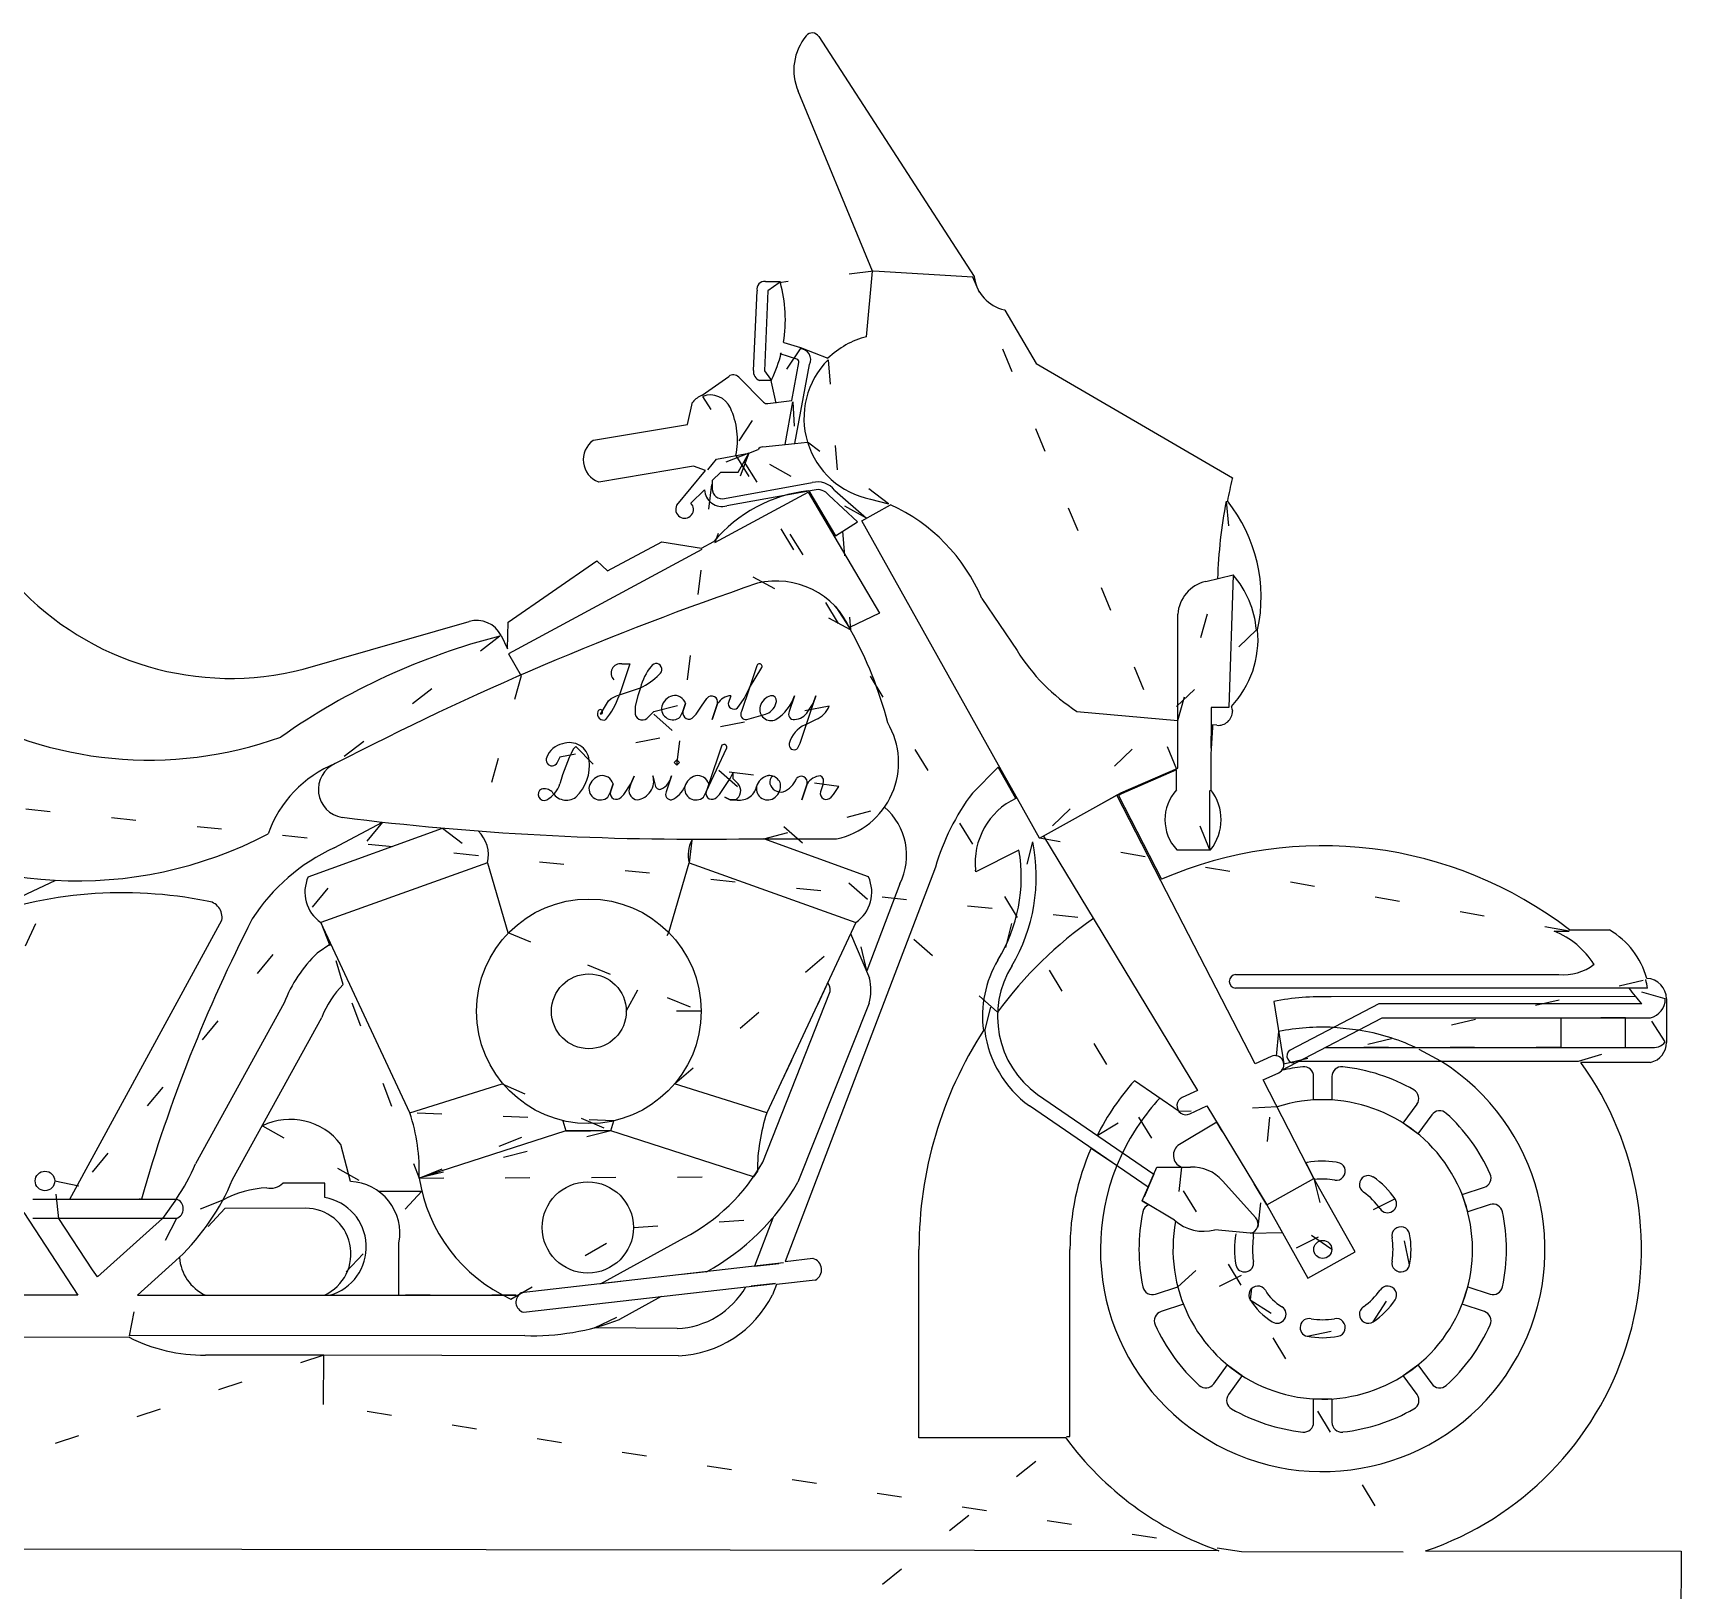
# Model space of a CAD drawing. Extents: x 0 to 11.2, y 0 to 12.7.
# Drawn here: x 4.46 to 11.16, y 6.33 to 12.67 of the extents above; entities that cross this region are included whole.
import ezdxf

# ---------------------------------------------------------------- set-up
doc = ezdxf.new("R2010")
doc.units = 0
doc.linetypes.add('DOT', pattern=[0.25, 0, -0.25])

msp = doc.modelspace()

# ---------------------------------------------------------------- linework, layer by layer
at = {"layer": '1', "color": 7, "linetype": 'CONTINUOUS'}
for p, q in [((7.6543, 12.6517, 1), (8.2864, 11.675, 1)), ((7.5709, 12.4289, 1), (7.570963, 12.428927, 1)), ((7.8725, 11.6966, 1), (7.5709, 12.4289, 1)), ((7.8488, 11.4303, 1), (7.8725, 11.6966, 1)), ((8.2816, 11.6733, 1), (7.8776, 11.6974, 1)), ((8.2864, 11.675, 1), (8.2865, 11.6739, 1)), ((7.3895, 11.2937, 1), (7.4036, 11.6178, 1)), ((7.4478, 11.6166, 1), (7.4337, 11.2915, 1)), ((7.4373, 11.6551, 1), (7.4973, 11.6551, 1)), ((7.4935, 11.6501, 1), (7.4478, 11.6166, 1)), ((7.4973, 11.6551, 1), (7.4983, 11.6514, 1)), ((7.4983, 11.6514, 1), (7.498383, 11.651423, 1)), ((8.4093, 11.5396, 1), (8.4114, 11.5391, 1)), ((8.4114, 11.5391, 1), (8.5384, 11.3214, 1)), ((7.511, 11.408, 1), (7.5127, 11.4075, 1)), ((7.5127, 11.4075, 1), (7.5802, 11.3862, 1)), ((7.5651, 11.3394, 1), (7.4979, 11.3606, 1)), ((7.4979, 11.3606, 1), (7.5007, 11.3597, 1)), ((7.5007, 11.3597, 1), (7.502, 11.3649, 1)), ((7.5452, 11.1709, 1), (7.5738, 11.3259, 1)), ((7.5738, 11.3259, 1), (7.573893, 11.325886, 1)), ((7.5802, 11.3862, 1), (7.6918, 11.3428, 1)), ((7.6918, 11.3428, 1), (7.691735, 11.342867, 1)), ((7.1803, 11.1922, 1), (7.2884, 11.2694, 1)), ((7.329, 11.266, 1), (7.4296, 11.1645, 1)), ((7.4337, 11.2915, 1), (7.4582, 11.2579, 1)), ((7.5579, 10.9962, 1), (7.6173, 11.3179, 1)), ((7.6173, 11.3179, 1), (7.617247, 11.317927, 1)), ((8.5384, 11.3214, 1), (9.3364, 10.8563, 1)), ((7.4149, 11.2529, 1), (7.4142, 11.2531, 1)), ((7.4613, 11.2529, 1), (7.4149, 11.2529, 1)), ((7.4627, 11.2557, 1), (7.4613, 11.2529, 1)), ((7.1204, 11.074, 1), (7.1415, 11.1639, 1)), ((7.1415, 11.1639, 1), (7.1423, 11.1648, 1)), ((7.1423, 11.1648, 1), (7.142261, 11.164833, 1)), ((7.4475, 11.1584, 1), (7.5452, 11.1709, 1)), ((7.5173, 10.9921, 1), (7.5495, 11.1664, 1)), ((6.7381, 11.0095, 1), (7.1204, 11.074, 1)), ((6.7372, 11.0088, 1), (6.7381, 11.0095, 1)), ((7.4271, 10.9831, 1), (7.5579, 10.9962, 1)), ((7.5579, 10.9962, 1), (7.6089, 11.0013, 1)), ((7.203, 10.8895, 1), (7.239, 10.9328, 1)), ((7.239, 10.9328, 1), (7.3698, 10.9575, 1)), ((7.3273, 10.8798, 1), (7.3698, 10.9575, 1)), ((7.3698, 10.9575, 1), (7.4077, 10.9715, 1)), ((7.1446, 10.9043, 1), (6.7601, 10.8394, 1)), ((7.0769, 10.7454, 1), (7.1946, 10.8871, 1)), ((7.1946, 10.8871, 1), (7.1446, 10.9043, 1)), ((7.2213, 10.8453, 1), (7.2566, 10.8798, 1)), ((7.2566, 10.8798, 1), (7.3273, 10.8798, 1)), ((9.3364, 10.8563, 1), (9.3355, 10.8526, 1)), ((6.7601, 10.8394, 1), (6.7589, 10.8399, 1)), ((7.1899, 10.8078, 1), (7.1347, 10.754, 1)), ((7.2213, 10.8453, 1), (7.2213, 10.8124, 1)), ((7.2316, 10.5939, 1), (7.6117, 10.799, 1)), ((7.2718, 10.7732, 1), (7.6279, 10.8374, 1)), ((7.6352, 10.8068, 1), (7.2801, 10.7429, 1)), ((7.6111, 10.804, 1), (7.6144, 10.8044, 1)), ((7.6117, 10.799, 1), (7.7202, 10.6143, 1)), ((7.6144, 10.8044, 1), (7.722, 10.6212, 1)), ((7.7198, 10.8056, 1), (7.8487, 10.6925, 1)), ((7.0766, 10.7449, 1), (7.0769, 10.7454, 1)), ((7.2801, 10.7429, 1), (7.280121, 10.742825, 1)), ((7.8123, 10.677, 1), (7.695, 10.7863, 1)), ((7.8298, 10.6819, 1), (7.9468, 10.7473, 1)), ((7.8655, 10.7695, 1), (7.9379, 10.7514, 1)), ((7.722, 10.6212, 1), (7.8123, 10.677, 1)), ((8.3857, 9.6876, 1), (7.8298, 10.6819, 1)), ((6.7955, 10.4782, 1), (7.0163, 10.5968, 1)), ((7.0163, 10.5968, 1), (7.1776, 10.5704, 1)), ((7.1776, 10.5704, 1), (7.2283, 10.5978, 1)), ((7.2283, 10.5978, 1), (7.22834, 10.597767, 1)), ((7.7202, 10.6143, 1), (7.9012, 10.3063, 1)), ((7.1785, 10.5652, 1), (6.393, 10.1413, 1)), ((6.3913, 10.2691, 1), (6.752, 10.5184, 1)), ((6.752, 10.5184, 1), (6.7955, 10.4782, 1)), ((9.2278, 10.4352, 1), (9.3394, 10.4619, 1)), ((9.3394, 10.4619, 1), (9.3223, 9.9232, 1)), ((8.3177, 10.3658, 1), (8.4607, 10.1542, 1)), ((5.5575, 10.0782, 1), (6.2324, 10.2726, 1)), ((6.3885, 10.1618, 1), (6.3913, 10.2691, 1)), ((7.9012, 10.3063, 1), (7.7794, 10.248, 1)), ((9.1142, 9.8532, 1), (9.1142, 10.3017, 1)), ((6.3626, 10.2148, 1), (6.3885, 10.1618, 1)), ((6.393, 10.1413, 1), (6.4445, 10.0518, 1)), ((6.8539, 10.1003, 1), (6.8863, 10.1003, 1)), ((6.8863, 10.1003, 1), (6.8539, 10.003, 1)), ((7.4022, 10.0923, 1), (7.3725, 10.003, 1)), ((7.3725, 10.003, 1), (7.4233, 10.0847, 1)), ((7.4233, 10.0847, 1), (7.423484, 10.084625, 1)), ((6.8323, 9.9706, 1), (6.9295, 10.003, 1)), ((6.8539, 10.003, 1), (6.8431, 9.9706, 1)), ((6.9295, 10.003, 1), (6.9187, 9.9706, 1)), ((6.9295, 10.003, 1), (6.929523, 10.00295, 1)), ((7.3725, 10.003, 1), (7.3401, 9.9058, 1)), ((7.3509, 9.9598, 1), (7.3725, 10.003, 1)), ((6.7999, 9.949, 1), (6.8107, 9.9598, 1)), ((6.8107, 9.9598, 1), (6.8323, 9.9706, 1)), ((6.9187, 9.9706, 1), (6.9079, 9.9274, 1)), ((6.9079, 9.9274, 1), (6.9079, 9.895, 1)), ((7.016, 9.9274, 1), (7.015931, 9.927414, 1)), ((7.1024, 9.9058, 1), (7.1132, 9.9382, 1)), ((7.1132, 9.9382, 1), (7.1024, 9.9058, 1)), ((7.1564, 9.895, 1), (7.178, 9.9274, 1)), ((7.178, 9.9274, 1), (7.1996, 9.9598, 1)), ((7.1996, 9.9598, 1), (7.199668, 9.959745, 1)), ((7.2428, 9.9382, 1), (7.2212, 9.8734, 1)), ((7.2212, 9.8734, 1), (7.2428, 9.9382, 1)), ((7.2428, 9.9382, 1), (7.242871, 9.938155, 1)), ((7.2861, 9.9382, 1), (7.28596, 9.938195, 1)), ((7.2969, 9.9706, 1), (7.2861, 9.9382, 1)), ((7.3293, 9.9274, 1), (7.3509, 9.9598, 1)), ((7.4157, 9.9274, 1), (7.415767, 9.927383, 1)), ((7.4697, 9.9706, 1), (7.4589, 9.9706, 1)), ((7.5561, 9.9706, 1), (7.5345, 9.9058, 1)), ((7.6318, 9.9382, 1), (7.5777, 9.7762, 1)), ((7.6102, 9.9058, 1), (7.6318, 9.9382, 1)), ((7.6318, 9.9382, 1), (7.6426, 9.9706, 1)), ((7.6426, 9.9706, 1), (7.6318, 9.9382, 1)), ((9.3223, 9.9232, 1), (9.2507, 9.9232, 1)), ((9.2507, 9.9232, 1), (9.2507, 9.8571, 1)), ((6.9619, 9.8842, 1), (6.9836, 9.9058, 1)), ((7.0916, 9.8842, 1), (7.1024, 9.9058, 1)), ((7.1024, 9.9058, 1), (7.102485, 9.905778, 1)), ((7.1456, 9.8842, 1), (7.1564, 9.895, 1)), ((7.3617, 9.8734, 1), (7.4373, 9.895, 1)), ((7.5561, 9.8734, 1), (7.556106, 9.873316, 1)), ((7.5994, 9.8518, 1), (7.6426, 9.8734, 1)), ((8.7043, 9.9069, 1), (9.1142, 9.8696, 1)), ((9.1142, 9.676, 1), (9.1142, 9.8532, 1)), ((9.2733, 9.85, 1), (9.2557, 9.8516, 1)), ((9.2557, 9.8516, 1), (9.2557, 9.841, 1)), ((9.3364, 9.9089, 1), (9.3366, 9.9083, 1)), ((9.3366, 9.9077, 1), (9.336543, 9.9077, 1)), ((9.3366, 9.9083, 1), (9.3366, 9.9077, 1)), ((9.2557, 9.841, 1), (9.2489, 9.7321, 1)), ((6.6023, 9.7202, 1), (6.5915, 9.6985, 1)), ((6.6563, 9.7526, 1), (6.6671, 9.7634, 1)), ((7.1965, 9.5797, 1), (7.2813, 9.7587, 1)), ((7.2584, 9.7654, 1), (7.2073, 9.6121, 1)), ((7.5669, 9.7545, 1), (7.566852, 9.754563, 1)), ((7.5777, 9.7762, 1), (7.5669, 9.7545, 1)), ((9.2489, 9.7321, 1), (9.2489, 9.5873, 1)), ((6.7212, 9.7093, 1), (6.721101, 9.709288, 1)), ((7.0777, 9.7093, 1), (7.0669, 9.6985, 1)), ((7.0669, 9.6985, 1), (7.0777, 9.6877, 1)), ((7.0885, 9.6985, 1), (7.0777, 9.7093, 1)), ((7.0777, 9.6877, 1), (7.0885, 9.6985, 1)), ((7.2937, 9.6337, 1), (7.3045, 9.6553, 1)), ((7.3045, 9.6553, 1), (7.3045, 9.6337, 1)), ((8.3846, 9.6794, 1), (8.279, 9.574, 1)), ((8.4554, 9.5528, 1), (8.3846, 9.6794, 1)), ((8.4624, 9.5505, 1), (8.3857, 9.6876, 1)), ((8.8827, 9.5756, 1), (9.1142, 9.676, 1)), ((9.1092, 9.6684, 1), (8.8849, 9.5711, 1)), ((9.1092, 9.5876, 1), (9.1092, 9.6684, 1)), ((6.7212, 9.6013, 1), (6.721131, 9.601314, 1)), ((6.8076, 9.5797, 1), (6.8184, 9.6121, 1)), ((6.8184, 9.6121, 1), (6.8076, 9.5797, 1)), ((6.8616, 9.5689, 1), (6.8904, 9.6121, 1)), ((6.8904, 9.6121, 1), (6.8832, 9.5905, 1)), ((6.8904, 9.6121, 1), (6.9043, 9.6427, 1)), ((6.9043, 9.6427, 1), (6.8904, 9.6121, 1)), ((6.9804, 9.6445, 1), (6.9912, 9.6013, 1)), ((7.0128, 9.5905, 1), (7.012836, 9.590424, 1)), ((7.0561, 9.6445, 1), (7.0345, 9.5797, 1)), ((7.1101, 9.6013, 1), (7.110031, 9.601314, 1)), ((7.2073, 9.6121, 1), (7.1965, 9.5797, 1)), ((7.2505, 9.5689, 1), (7.2721, 9.6013, 1)), ((7.2721, 9.6013, 1), (7.2937, 9.6337, 1)), ((7.3045, 9.6337, 1), (7.3262, 9.6121, 1)), ((7.3262, 9.6121, 1), (7.326146, 9.61205, 1)), ((7.4018, 9.6013, 1), (7.401731, 9.601314, 1)), ((7.445, 9.6445, 1), (7.444988, 9.644563, 1)), ((7.4672, 9.6435, 1), (7.467182, 9.643438, 1)), ((7.5638, 9.6337, 1), (7.563868, 9.633645, 1)), ((7.607, 9.6121, 1), (7.5854, 9.5473, 1)), ((7.5854, 9.5473, 1), (7.607, 9.6121, 1)), ((7.607, 9.6121, 1), (7.607071, 9.612055, 1)), ((7.6719, 9.6121, 1), (7.6611, 9.5797, 1)), ((7.7151, 9.5689, 1), (7.7367, 9.6013, 1)), ((9.2439, 9.5856, 1), (9.2439, 9.3469, 1)), ((9.2489, 9.5873, 1), (9.248946, 9.587336, 1)), ((6.7968, 9.5581, 1), (6.8076, 9.5797, 1)), ((6.8076, 9.5797, 1), (6.807685, 9.579678, 1)), ((6.8508, 9.5581, 1), (6.8616, 9.5689, 1)), ((7.1857, 9.5581, 1), (7.1965, 9.5797, 1)), ((7.1965, 9.5797, 1), (7.196585, 9.579678, 1)), ((7.2397, 9.5581, 1), (7.2505, 9.5689, 1)), ((7.2937, 9.5473, 1), (7.2721, 9.5581, 1)), ((7.2721, 9.5581, 1), (7.2937, 9.5473, 1)), ((7.3153, 9.5473, 1), (7.2937, 9.5473, 1)), ((7.2937, 9.5473, 1), (7.3153, 9.5473, 1)), ((7.6611, 9.5797, 1), (7.661015, 9.579722, 1)), ((7.7043, 9.5581, 1), (7.7151, 9.5689, 1)), ((8.5517, 9.3906, 1), (8.4624, 9.5505, 1)), ((8.5517, 9.3906, 1), (8.8665, 9.5666, 1)), ((8.8665, 9.5666, 1), (8.8827, 9.5756, 1)), ((9.046, 9.2173, 1), (8.8665, 9.5666, 1)), ((8.8849, 9.5711, 1), (8.8731, 9.5646, 1)), ((8.8731, 9.5646, 1), (9.0483, 9.2238, 1)), ((5.684, 9.3514, 1), (5.8813, 9.4565, 1)), ((5.5785, 9.2337, 1), (6.1252, 9.4324, 1)), ((7.3297, 9.3883, 1), (7.7268, 9.3883, 1)), ((7.8567, 9.2337, 1), (7.4314, 9.3883, 1)), ((7.7268, 9.3883, 1), (7.726814, 9.388234, 1)), ((8.5679, 9.3997, 1), (9.1949, 8.365, 1)), ((8.4686, 9.3428, 1), (8.2928, 9.2535, 1)), ((9.112, 9.3419, 1), (9.1106, 9.3435, 1)), ((9.2463, 9.3419, 1), (9.112, 9.3419, 1)), ((9.2478, 9.3438, 1), (9.2463, 9.3419, 1)), ((6.3075, 9.2914, 1), (5.6302, 9.0481, 1)), ((6.3075, 9.2914, 1), (6.3904, 9.0076, 1)), ((7.0448, 9.0076, 1), (7.1277, 9.2914, 1)), ((7.1277, 9.2914, 1), (7.805, 9.0481, 1)), ((8.1286, 9.2731, 1), (7.5181, 7.6693, 1)), ((8.2928, 9.2535, 1), (8.292, 9.2607, 1)), ((4.5516, 9.2195, 1), (4.203, 9.0549, 1)), ((7.9843, 9.2057, 1), (7.8498, 8.8521, 1)), ((9.4285, 8.473, 1), (9.046, 9.2173, 1)), ((4.6098, 7.9234, 1), (5.2275, 9.0578, 1)), ((5.6302, 9.0481, 1), (5.630165, 9.048049, 1)), ((5.992, 8.2733, 1), (5.6302, 9.0481, 1)), ((7.805, 9.0481, 1), (7.4432, 8.2733, 1)), ((7.805, 9.0481, 1), (7.805035, 9.048049, 1)), ((7.7838, 9.0027, 1), (7.8607, 8.8215, 1)), ((10.6451, 9.0132, 1), (10.7051, 9.0132, 1)), ((10.7068, 9.0182, 1), (10.8681, 9.0182, 1)), ((10.8681, 9.0182, 1), (10.8693, 9.0176, 1)), ((5.671, 8.9607, 1), (5.6154, 8.9234, 1)), ((8.4394, 8.8714, 1), (8.4405, 8.8734, 1)), ((10.8067, 8.8781, 1), (10.806613, 8.878044, 1)), ((7.699, 8.7865, 1), (7.6911, 8.8042, 1)), ((9.3491, 8.7805, 1), (9.34909, 8.780401, 1)), ((9.3491, 8.8368, 1), (10.6639, 8.8368, 1)), ((11.0245, 8.7805, 1), (9.3491, 8.7805, 1)), ((11.0211, 8.8208, 1), (11.021098, 8.820739, 1)), ((5.4805, 8.7211, 1), (5.12, 8.0663, 1)), ((7.4271, 8.0734, 1), (7.6986, 8.7604, 1)), ((7.859, 8.72, 1), (7.5697, 7.9922, 1)), ((9.5045, 8.7269, 1), (9.5456, 8.4737, 1)), ((9.9314, 8.7167, 1), (9.5708, 8.529, 1)), ((10.9772, 8.7467, 1), (9.738, 8.7458, 1)), ((11.0009, 8.7167, 1), (9.9314, 8.7167, 1)), ((11.1016, 8.7371, 1), (11.1016, 8.5606, 1)), ((5.2714, 8.0029, 1), (5.6334, 8.6615, 1)), ((9.5967, 8.4791, 1), (9.9451, 8.6604, 1)), ((9.9451, 8.6604, 1), (11.0358, 8.6604, 1)), ((10.6714, 8.6604, 1), (10.6714, 8.5402, 1)), ((10.9344, 8.5402, 1), (10.9344, 8.6604, 1)), ((11.0358, 8.6604, 1), (11.035786, 8.660459, 1)), ((9.7141, 8.5402, 1), (11.0358, 8.5402, 1)), ((11.0358, 8.5402, 1), (11.035791, 8.540146, 1)), ((9.4939, 8.5032, 1), (9.4285, 8.473, 1)), ((9.5967, 8.4839, 1), (10.7432, 8.4839, 1)), ((11.0364, 8.4789, 1), (10.7531, 8.4789, 1)), ((11.0369, 8.4791, 1), (11.0364, 8.4789, 1)), ((5.992, 8.2733, 1), (6.367, 8.3916, 1)), ((7.4432, 8.2733, 1), (7.0682, 8.3916, 1)), ((9.1198, 8.279, 1), (8.9379, 8.4041, 1)), ((9.4619, 8.4079, 1), (9.5246, 8.4368, 1)), ((9.6681, 8.0068, 1), (9.4619, 8.4079, 1)), ((9.6666, 8.3263, 1), (9.6666, 8.4217, 1)), ((9.7408, 8.4217, 1), (9.7408, 8.3263, 1)), ((8.5433, 8.3484, 1), (9.0166, 8.0248, 1)), ((9.1949, 8.365, 1), (9.1321, 8.3361, 1)), ((8.9941, 7.9723, 1), (8.5111, 8.3026, 1)), ((9.1627, 8.2697, 1), (9.233, 8.3022, 1)), ((9.233, 8.3022, 1), (9.4768, 7.8998, 1)), ((10.031, 8.232, 1), (10.0871, 8.3092, 1)), ((10.0871, 8.3092, 1), (10.086968, 8.309296, 1)), ((10.147, 8.2656, 1), (10.0909, 8.1884, 1)), ((10.2058, 8.2717, 1), (10.205866, 8.271773, 1)), ((6.6262, 8.2004, 1), (6.0298, 8.0087, 1)), ((6.6262, 8.2004, 1), (6.0298, 8.0087, 1)), ((6.6142, 8.2415, 1), (6.6262, 8.2004, 1)), ((6.809, 8.2004, 1), (6.6262, 8.2004, 1)), ((6.809, 8.2004, 1), (6.6262, 8.2004, 1)), ((6.809, 8.2004, 1), (6.821, 8.2415, 1)), ((7.3895, 8.0138, 1), (6.809, 8.2004, 1)), ((7.3895, 8.0138, 1), (6.809, 8.2004, 1)), ((9.2733, 8.2356, 1), (9.1208, 8.1454, 1)), ((5.7509, 7.9947, 1), (5.7116, 8.1454, 1)), ((8.97, 7.9161, 1), (9.029, 8.0536, 1)), ((9.029, 8.0536, 1), (9.1667, 8.0536, 1)), ((9.6406, 8.0719, 1), (9.6357, 8.0698, 1)), ((9.7638, 8.0724, 1), (9.7586, 8.0733, 1)), ((5.6461, 7.9881, 1), (5.4756, 7.9881, 1)), ((5.6461, 7.9292, 1), (5.6461, 7.9881, 1)), ((7.5697, 7.9922, 1), (7.569758, 7.992167, 1)), ((9.2958, 7.998, 1), (9.4315, 7.8467, 1)), ((9.4768, 7.8998, 1), (9.6681, 8.0068, 1)), ((9.835, 7.7082, 1), (9.6681, 8.0068, 1)), ((9.909, 8.013, 1), (9.908925, 8.012884, 1)), ((4.4594, 7.9234, 1), (5.0429, 7.9234, 1)), ((5.8637, 7.9554, 1), (6.0405, 7.9554, 1)), ((9.1011, 7.8374, 1), (8.97, 7.9161, 1)), ((10.2703, 7.9416, 1), (10.3611, 7.9711, 1)), ((4.4229, 7.8685, 1), (4.6416, 7.5323, 1)), ((5.0429, 7.844, 1), (4.4594, 7.844, 1)), ((4.7013, 7.6348, 1), (4.5652, 7.844, 1)), ((4.9856, 7.844, 1), (4.722, 7.6069, 1)), ((5.5673, 7.886, 1), (5.2396, 7.8852, 1)), ((7.4672, 7.846, 1), (7.3926, 7.65, 1)), ((9.4768, 7.8998, 1), (9.6437, 7.6012, 1)), ((10.384, 7.9006, 1), (10.2932, 7.8711, 1)), ((9.4093, 7.785, 1), (9.265, 7.7981, 1)), ((9.265, 7.7981, 1), (9.265013, 7.798051, 1)), ((9.4093, 7.7852, 1), (9.5397, 7.7872, 1)), ((5.9476, 7.5323, 1), (5.9476, 7.7457, 1)), ((5.9476, 7.7457, 1), (5.947701, 7.745681, 1)), ((6.7672, 7.5784, 1), (7.1079, 7.7657, 1)), ((8.0619, 6.9521, 1), (8.0619, 7.7185, 1)), ((8.6758, 6.9571, 1), (8.6758, 7.7185, 1)), ((9.6437, 7.6012, 1), (9.835, 7.7082, 1)), ((4.8845, 7.5323, 1), (5.0541, 7.685, 1)), ((5.0541, 7.685, 1), (5.054139, 7.68496, 1)), ((7.5105, 7.6634, 1), (6.4448, 7.5416, 1)), ((7.5181, 7.6693, 1), (7.6302, 7.6822, 1)), ((7.6302, 7.6822, 1), (7.6311, 7.6819, 1)), ((7.6311, 7.6819, 1), (7.631077, 7.681818, 1)), ((4.722, 7.6069, 1), (4.7013, 7.6348, 1)), ((6.4539, 7.4627, 1), (7.4787, 7.5799, 1)), ((7.4823, 7.5752, 1), (7.4666, 7.534, 1)), ((7.6403, 7.5933, 1), (7.4823, 7.5752, 1)), ((7.6412, 7.5938, 1), (7.6403, 7.5933, 1)), ((4.6416, 7.5323, 1), (3.6949, 7.5336, 1)), ((4.8845, 7.5323, 1), (5.2659, 7.5323, 1)), ((5.2659, 7.5323, 1), (5.5481, 7.5323, 1)), ((5.5481, 7.5323, 1), (6.4247, 7.5323, 1)), ((6.4448, 7.5416, 1), (6.444863, 7.541488, 1)), ((7.0139, 7.5267, 1), (6.8442, 7.4335, 1)), ((7.4666, 7.534, 1), (7.466538, 7.534031, 1)), ((8.9723, 7.5661, 1), (8.972188, 7.566077, 1)), ((9.0234, 7.5364, 1), (9.1142, 7.5659, 1)), ((9.4707, 7.5527, 1), (9.470816, 7.552775, 1)), ((9.9982, 7.5132, 1), (9.998084, 7.513275, 1)), ((10.2932, 7.5659, 1), (10.384, 7.5364, 1)), ((9.1371, 7.4954, 1), (9.0463, 7.4659, 1)), ((9.8695, 7.4855, 1), (9.869425, 7.485616, 1)), ((10.3611, 7.4659, 1), (10.2703, 7.4954, 1)), ((7.0791, 7.3964, 1), (6.7424, 7.4001, 1)), ((6.8442, 7.4335, 1), (6.844231, 7.433421, 1)), ((4.8505, 7.3613, 1), (4.1531, 7.3605, 1)), ((6.459, 7.3681, 1), (4.8517, 7.3663, 1)), ((5.1609, 7.2886, 1), (5.160899, 7.288688, 1)), ((5.6416, 7.2879, 1), (5.1609, 7.2886, 1)), ((5.6413, 7.0879, 1), (5.6416, 7.2879, 1)), ((6.1224, 7.2871, 1), (5.6416, 7.2879, 1)), ((7.0839, 7.2856, 1), (6.1224, 7.2871, 1)), ((9.2604, 7.1714, 1), (9.3164, 7.2486, 1)), ((10.0909, 7.2486, 1), (10.147, 7.1714, 1)), ((9.3764, 7.205, 1), (9.3203, 7.1278, 1)), ((10.0871, 7.1278, 1), (10.031, 7.205, 1)), ((10.147, 7.1714, 1), (10.14708, 7.171458, 1)), ((9.3203, 7.1278, 1), (9.320392, 7.127733, 1)), ((9.6666, 7.0153, 1), (9.6666, 7.1107, 1)), ((9.7408, 7.1107, 1), (9.7408, 7.0153, 1)), ((10.0746, 7.07, 1), (10.074681, 7.069859, 1)), ((8.6587, 6.9521, 1), (8.0619, 6.9521, 1)), ((8.6612, 6.9571, 1), (8.6758, 6.9571, 1)), ((3.3289, 6.5018, 1), (9.2818, 6.4932, 1)), ((10.0309, 6.4871, 1), (9.3729, 6.4881, 1)), ((10.1221, 6.492, 1), (11.1606, 6.4905, 1)), ((11.1606, 6.4905, 1), (11.157, 3.9805, 1))]:
    msp.add_line(p, q, dxfattribs=at)
at = {"layer": '1', "color": 7, "linetype": 'DOT'}
for p, q in [((7.8776, 11.6974, 1), (7.4935, 11.6501, 1)), ((9.2439, 9.3469, 1), (8.2816, 11.6733, 1)), ((7.5784, 11.3815, 1), (7.2213, 10.8453, 1)), ((7.693, 11.337, 1), (7.7836, 10.2387, 1)), ((7.4582, 11.2579, 1), (7.5173, 10.9921, 1)), ((7.1827, 11.1877, 1), (7.182664, 11.187794, 1)), ((7.7794, 10.248, 1), (7.1827, 11.1877, 1)), ((7.5495, 11.1664, 1), (7.5579, 10.9962, 1)), ((7.6089, 11.0013, 1), (7.608836, 11.001281, 1)), ((7.9379, 10.7514, 1), (7.6089, 11.0013, 1)), ((7.3698, 10.9575, 1), (7.203, 10.8895, 1)), ((7.3698, 10.9575, 1), (7.2316, 10.5939, 1)), ((7.318, 10.9477, 1), (10.0309, 6.4871, 1)), ((7.8487, 10.6925, 1), (7.3698, 10.9575, 1)), ((7.0777, 9.6877, 1), (7.2213, 10.8453, 1)), ((9.3108, 10.7612, 1), (9.3394, 10.4619, 1)), ((7.7836, 10.2387, 1), (7.1785, 10.5652, 1)), ((9.1142, 9.8696, 1), (9.276, 10.4467, 1)), ((6.3581, 10.2126, 1), (5.6883, 9.6942, 1)), ((9.434, 10.2384, 1), (8.5517, 9.3906, 1)), ((6.4445, 10.0518, 1), (6.2696, 9.4206, 1)), ((6.8215, 10.0354, 1), (6.82155, 10.03545, 1)), ((8.3818, 8.6837, 1), (6.8215, 10.0354, 1)), ((7.6966, 9.9274, 1), (6.6023, 9.7202, 1)), ((6.7675, 9.895, 1), (6.7999, 9.949, 1)), ((6.9836, 9.9058, 1), (7.1132, 9.9382, 1)), ((9.2507, 9.8571, 1), (9.2439, 9.5856, 1)), ((6.6671, 9.7634, 1), (6.8184, 9.6121, 1)), ((3.0375, 9.6536, 1), (8.7714, 9.0638, 1)), ((7.7367, 9.6013, 1), (7.0777, 9.6877, 1)), ((7.4314, 9.3883, 1), (7.9216, 9.5169, 1)), ((8.8665, 9.5666, 1), (8.5679, 9.3997, 1)), ((5.8813, 9.4565, 1), (4.6098, 7.9234, 1)), ((6.1252, 9.4324, 1), (6.3075, 9.2914, 1)), ((6.2696, 9.4206, 1), (6.269553, 9.42055, 1)), ((7.1379, 9.3833, 1), (7.1277, 9.2914, 1)), ((10.7051, 9.0132, 1), (8.5517, 9.3906, 1)), ((8.3293, 8.6074, 1), (8.5243, 9.3767, 1)), ((3.6949, 7.3649, 1), (4.5516, 9.2195, 1)), ((5.6302, 9.0481, 1), (6.0298, 8.0087, 1)), ((7.8498, 8.8521, 1), (7.805, 9.0481, 1)), ((6.3904, 9.0076, 1), (7.1764, 8.6868, 1)), ((6.8719, 8.6868, 1), (7.0448, 9.0076, 1)), ((7.0682, 8.3916, 1), (7.7838, 9.0027, 1)), ((5.7205, 8.7965, 1), (5.671, 8.9607, 1)), ((7.6911, 8.8042, 1), (7.4432, 8.2733, 1)), ((9.5456, 8.4737, 1), (11.0172, 8.8159, 1)), ((11.0966, 8.7371, 1), (10.9492, 8.7805, 1)), ((11.0966, 8.5622, 1), (10.9772, 8.7467, 1)), ((7.1764, 8.6868, 1), (6.8719, 8.6868, 1)), ((10.9344, 8.6604, 1), (10.6714, 8.6604, 1)), ((9.5244, 8.6044, 1), (9.4092, 7.5132, 1)), ((9.8493, 8.6106, 1), (9.7481, 8.6213, 1)), ((10.6714, 8.5402, 1), (9.7141, 8.5402, 1)), ((10.1844, 8.4839, 1), (10.0803, 8.5402, 1)), ((10.7432, 8.4839, 1), (10.9344, 8.5402, 1)), ((9.5376, 8.4469, 1), (9.5967, 8.4791, 1)), ((9.5967, 8.4791, 1), (9.5967, 8.4839, 1)), ((6.367, 8.3916, 1), (6.809, 8.2004, 1)), ((8.7864, 8.1822, 1), (9.041, 8.3332, 1)), ((9.7408, 8.3263, 1), (9.6666, 8.3263, 1)), ((6.821, 8.2415, 1), (5.992, 8.2733, 1)), ((9.5182, 8.2985, 1), (9.1198, 8.279, 1)), ((5.3923, 8.2216, 1), (5.8637, 7.9554, 1)), ((6.0298, 8.0087, 1), (6.6142, 8.2415, 1)), ((6.809, 8.2004, 1), (6.0298, 8.0087, 1)), ((6.6262, 8.2004, 1), (6.809, 8.2004, 1)), ((9.4768, 7.8998, 1), (9.2733, 8.2356, 1)), ((10.0909, 8.1884, 1), (10.031, 8.232, 1)), ((8.7622, 8.1309, 1), (8.9941, 7.9723, 1)), ((8.8897, 8.1115, 1), (8.8666, 8.0595, 1)), ((8.8666, 8.0595, 1), (8.866655, 8.059478, 1)), ((9.1289, 8.0536, 1), (9.1057, 7.8335, 1)), ((9.6357, 8.0698, 1), (9.6681, 8.0068, 1)), ((4.5652, 7.844, 1), (4.548, 7.9969, 1)), ((4.548, 7.9969, 1), (4.9003, 7.9234, 1)), ((6.0298, 8.0087, 1), (7.3895, 8.0138, 1)), ((7.4049, 8.0368, 1), (7.3895, 8.0138, 1)), ((9.0166, 8.0248, 1), (8.97, 7.9161, 1)), ((9.6681, 8.0068, 1), (9.7402, 7.7185, 1)), ((9.6681, 8.0068, 1), (9.6705, 8.0025, 1)), ((4.9003, 7.9234, 1), (4.900244, 7.923416, 1)), ((5.0429, 7.9247, 1), (4.9856, 7.844, 1)), ((5.2315, 7.9192, 1), (5.0429, 7.844, 1)), ((6.0405, 7.9554, 1), (5.6446, 7.5323, 1)), ((8.97, 7.9161, 1), (8.997, 7.8999, 1)), ((9.9982, 7.9238, 1), (9.1371, 7.4954, 1)), ((10.0571, 7.6555, 1), (9.9982, 7.9238, 1)), ((10.2932, 7.8711, 1), (10.2703, 7.9416, 1)), ((5.0429, 7.844, 1), (4.8845, 7.5323, 1)), ((5.2396, 7.8852, 1), (5.0548, 7.6856, 1)), ((6.9008, 7.8076, 1), (7.4672, 7.846, 1)), ((8.997, 7.8999, 1), (8.997019, 7.899851, 1)), ((9.5397, 7.7872, 1), (9.4768, 7.8998, 1)), ((9.7402, 7.7185, 1), (9.4768, 7.8998, 1)), ((6.4027, 7.5164, 1), (6.9008, 7.8076, 1)), ((9.1142, 7.5659, 1), (9.3503, 7.7815, 1)), ((9.4207, 7.7852, 1), (9.4093, 7.7852, 1)), ((5.0548, 7.6856, 1), (5.054864, 7.685605, 1)), ((7.3926, 7.65, 1), (7.5105, 7.6634, 1)), ((9.909, 7.424, 1), (10.0571, 7.6555, 1)), ((7.198, 7.6277, 1), (6.7672, 7.5784, 1)), ((7.4787, 7.5799, 1), (7.3579, 7.566, 1)), ((4.8517, 7.3663, 1), (4.8845, 7.5323, 1)), ((5.1604, 7.5323, 1), (5.6667, 7.5323, 1)), ((5.6667, 7.5323, 1), (5.666747, 7.532134, 1)), ((6.4247, 7.5323, 1), (5.9476, 7.5323, 1)), ((6.7424, 7.4001, 1), (7.0139, 7.5267, 1)), ((9.4092, 7.5132, 1), (9.6406, 7.3651, 1)), ((10.2703, 7.4954, 1), (10.2932, 7.5659, 1)), ((9.6406, 7.3651, 1), (9.909, 7.424, 1)), ((5.6416, 7.2879, 1), (3.2377, 6.4969, 1)), ((9.3164, 7.2486, 1), (9.3764, 7.205, 1)), ((10.031, 7.205, 1), (10.0909, 7.2486, 1)), ((9.6666, 7.1107, 1), (9.7408, 7.1107, 1)), ((9.3729, 6.4881, 1), (5.6413, 7.0879, 1)), ((0, 0, 1), (8.6612, 6.9571, 1))]:
    msp.add_line(p, q, dxfattribs=at)
at = {"layer": '1', "color": 7, "linetype": 'CONTINUOUS'}
for centre, radius in [((6.7197, 8.6868, 1), 0.4567), ((6.7197, 8.6868, 1), 0.1522), ((4.5083, 7.9969, 1), 0.0397), ((6.7154, 7.8076, 1), 0.1854), ((9.7037, 7.7185, 1), 0.0365)]:
    msp.add_circle(centre, radius, dxfattribs=at)
for centre, radius, start, end in [((7.6279, 12.6346, 1), 0.031454, 32.932231, 140.031127), ((7.7701, 12.5153, 1), 0.217062, 140.008547, 203.448063), ((8.4436, 11.6942, 1), 0.158359, 187.362794, 257.490814), ((7.4335, 11.6247, 1), 0.030637, 82.874984, 192.994617), ((6.9527, 11.5011, 1), 0.566009, 350.532685, 375.401632), ((7.9303, 11.0991, 1), 0.34108, 103.824385, 134.382152), ((6.9527, 11.5011, 1), 0.565969, 334.304235, 346.074252), ((7.5619, 11.3277, 1), 0.01213, 351.398615, 434.703453), ((7.578, 11.3376, 1), 0.043902, 333.376662, 449.477957), ((7.9303, 11.0991, 1), 0.336017, 134.927657, 196.924676), ((7.3067, 11.2438, 1), 0.031466, 44.871246, 125.558844), ((7.4259, 11.288, 1), 0.036844, 171.100135, 251.466605), ((7.2141, 11.1051, 1), 0.093428, 111.209226, 140.257279), ((7.2141, 11.1051, 1), 0.088467, 23.870427, 110.814064), ((7.0102, 11.0091, 1), 0.313864, 348.718708, 384.833798), ((7.4448, 11.1797, 1), 0.02147, 225, 277.224316), ((6.7938, 10.9302, 1), 0.096858, 125.757728, 248.869007), ((7.9303, 11.0991, 1), 0.33591, 196.924676, 258.877395), ((7.4297, 10.9568, 1), 0.026428, 95.645877, 146.249874), ((7.261, 10.8114, 1), 0.071191, 182.898577, 285.580178), ((7.261, 10.8114, 1), 0.039697, 178.557086, 285.786792), ((7.6799, 10.218, 1), 0.590025, 96.696221, 139.935838), ((7.6495, 10.751, 1), 0.089013, 37.835465, 104.036243), ((7.6495, 10.751, 1), 0.057603, 37.805175, 104.373983), ((11.2958, 10.3826, 1), 2.015821, 166.517312, 169.137124), ((7.1089, 10.7286, 1), 0.03618, 153.222481, 404.552386), ((7.6368, 10.0749, 1), 0.740437, 23.133563, 65.24864), ((11.2958, 10.3826, 1), 2.020783, 169.201643, 178.182282), ((8.8259, 10.371, 1), 0.627339, 347.769373, 398.612739), ((9.0363, 10.2019, 1), 0.399371, 5.243786, 40.623082), ((5.2625, 11.2263, 1), 1.185394, 222.753923, 284.410207), ((11.4512, -1.4202, 1), 12.519621, 108.853919, 117.407079), ((7.4828, 10.1097, 1), 0.327284, 23.212382, 103.679582), ((9.2624, 10.2907, 1), 0.148585, 103.465736, 175.755061), ((6.263, 10.166, 1), 0.110913, 26.102998, 106.016359), ((7.0215, 7.6002, 1), 2.695317, 104.248659, 125.216674), ((6.3911, 9.4621, 1), 1.594416, 14.477253, 29.148494), ((9.0363, 10.2019, 1), 0.404371, 317.054348, 365.136696), ((9.1376, 10.5773, 1), 0.798239, 212.007666, 237.124179), ((6.8485, 10.0625, 1), 0.038184, 81.869898, 225.105907), ((7.1564, 9.9436, 1), 0.234546, 141.542353, 165.329796), ((6.8265, 10.2272, 1), 0.246783, 294.674582, 316.39558), ((6.9932, 10.0775, 1), 0.023754, 300.343249, 509.656751), ((7.413, 10.0889, 1), 0.011323, 337.815987, 522.525226), ((4.9312, 11.2913, 1), 1.582629, 239.293274, 289.796288), ((6.5081, 10.0931, 1), 0.356692, 321.979907, 339.913967), ((7.0609, 9.9183, 1), 0.045884, 168.542904, 311.996494), ((7.0781, 9.9085, 1), 0.064912, 106.927513, 163.072487), ((7.0681, 9.9243, 1), 0.047148, 17.129507, 100.880937), ((7.2189, 9.9443, 1), 0.024666, 345.682069, 501.231746), ((7.3023, 9.9004, 1), 0.070407, 94.398705, 147.572445), ((7.3092, 9.9391, 1), 0.023257, 182.231175, 329.796762), ((7.4609, 9.9157, 1), 0.04662, 165.487543, 294.860977), ((7.4778, 9.9085, 1), 0.064912, 106.927513, 163.072487), ((7.4184, 9.9571, 1), 0.064912, 286.927513, 343.072487), ((7.4589, 9.949, 1), 0.02415, 333.434949, 423.434949), ((7.3725, 10.0354, 1), 0.1947, 303.690068, 340.559965), ((7.6048, 9.9652, 1), 0.099278, 292.380135, 337.619865), ((11.2958, 10.3826, 1), 2.015847, 193.080047, 193.590918), ((6.7796, 9.8963, 1), 0.024792, 157.469021, 292.530979), ((6.7661, 9.9044, 1), 0.009504, 278.471145, 531.528855), ((6.9376, 9.903, 1), 0.030723, 195.075406, 322.272222), ((7.1264, 9.8997, 1), 0.024676, 165.739288, 321.086351), ((7.359, 9.895, 1), 0.021768, 150.255119, 277.125016), ((7.5534, 9.895, 1), 0.021768, 150.255119, 277.125016), ((7.6426, 9.7491, 1), 0.111416, 112.813698, 165.926349), ((7.5507, 9.9436, 1), 0.070492, 274.398705, 327.572445), ((7.6614, 9.6991, 1), 0.317674, 281.883083, 390.577109), ((9.2786, 9.9077, 1), 0.057943, 264.751856, 360), ((6.5699, 9.7093, 1), 0.024194, 153.223135, 333.434949), ((6.6288, 9.6895, 1), 0.086143, 100.501166, 159.124827), ((7.2909, 9.4279, 1), 0.712844, 152.90295, 165.024054), ((6.642, 9.6998, 1), 0.079768, 6.839921, 111.228204), ((7.2693, 9.7602, 1), 0.012077, 352.874984, 514.495861), ((7.5543, 9.7708, 1), 0.020523, 164.744881, 307.704243), ((5.8679, 9.2501, 1), 0.479079, 112.019069, 160.68004), ((5.735, 9.5892, 1), 0.114964, 113.977676, 260.537678), ((6.5429, 9.6877, 1), 0.179504, 313.781125, 366.907388), ((6.5375, 9.5689, 1), 0.02415, 116.565051, 296.565051), ((6.5375, 9.5419, 1), 0.049786, 49.398705, 102.528808), ((6.4914, 9.6496, 1), 0.117069, 299.083128, 341.317421), ((6.7661, 9.5922, 1), 0.045884, 168.542904, 311.996494), ((6.7833, 9.5824, 1), 0.064912, 106.927513, 163.072487), ((6.7733, 9.5982, 1), 0.047148, 17.129507, 100.880937), ((6.9203, 9.5846, 1), 0.037595, 170.96394, 262.818274), ((6.9066, 9.6235, 1), 0.07673, 276.736011, 375.883854), ((7.0074, 9.6067, 1), 0.017076, 198.434949, 288.434949), ((6.9788, 9.662, 1), 0.079256, 295.432231, 347.243798), ((7.0142, 9.6432, 1), 0.104654, 293.601164, 336.398836), ((7.155, 9.5922, 1), 0.045884, 168.542904, 311.996494), ((7.1722, 9.5824, 1), 0.064912, 106.927513, 163.072487), ((7.1722, 9.5824, 1), 0.064912, 106.927513, 163.072487), ((7.1622, 9.5982, 1), 0.047193, 17.129507, 100.880937), ((7.1622, 9.5982, 1), 0.047148, 17.129507, 100.880937), ((7.2955, 9.5839, 1), 0.041612, 298.412661, 402.56955), ((7.3316, 9.6175, 1), 0.072045, 256.927916, 347.005383), ((7.4467, 9.5922, 1), 0.045884, 168.542904, 311.996494), ((7.4639, 9.5824, 1), 0.064912, 106.927513, 163.072487), ((7.4639, 9.5824, 1), 0.064912, 106.927513, 163.072487), ((7.4539, 9.5982, 1), 0.047212, 73.637854, 100.880937), ((7.4539, 9.5982, 1), 0.047148, 73.637854, 100.880937), ((7.4864, 9.6188, 1), 0.031325, 127.858921, 192.350255), ((7.5009, 9.626, 1), 0.047148, 197.129507, 280.880937), ((7.4539, 9.5982, 1), 0.047212, 17.129507, 73.637854), ((7.4361, 9.6059, 1), 0.063205, 310.827565, 365.629412), ((7.4747, 9.6688, 1), 0.095764, 291.501434, 338.498566), ((7.5831, 9.6182, 1), 0.024666, 345.682069, 501.231746), ((7.6665, 9.5743, 1), 0.070407, 94.398705, 147.572445), ((7.6503, 9.6229, 1), 0.02415, 333.434949, 423.434949), ((9.2412, 9.4663, 1), 0.17927, 137.418873, 223.236914), ((9.0928, 9.4663, 1), 0.197563, 321.679886, 397.780844), ((6.6282, 9.6124, 1), 0.066844, 209.287716, 305.617449), ((6.8316, 9.5736, 1), 0.024676, 165.739288, 321.086351), ((7.0534, 9.5689, 1), 0.021768, 150.255119, 277.125016), ((7.2205, 9.5736, 1), 0.024676, 165.739288, 321.086351), ((7.685, 9.5736, 1), 0.024754, 165.682069, 321.231746), ((7.7551, 9.3214, 1), 0.256747, 333.215388, 409.580212), ((9.0309, 9.0102, 1), 0.93982, 143.136199, 163.755646), ((8.5805, 9.2911, 1), 0.290064, 115.549118, 186.015209), ((4.6386, 10.8918, 1), 1.674518, 236.052756, 297.654635), ((7.1561, 21.1066, 1), 11.719586, 262.942172, 270.848743), ((6.178, 9.3235, 1), 0.133419, 346.078327, 406.669516), ((7.2572, 9.3235, 1), 0.133449, 153.377346, 193.921673), ((6.0107, 8.6383, 1), 0.784375, 114.614434, 147.252046), ((7.8299, 9.2336, 1), 0.647968, 328.485762, 369.70218), ((7.8299, 9.2336, 1), 0.708999, 329.27878, 371.644343), ((9.7037, 7.7185, 1), 1.641776, 52.339274, 113.528065), ((5.7151, 9.1717, 1), 0.150012, 155.587655, 235.515092), ((7.7201, 9.1717, 1), 0.150012, 304.484908, 384.412345), ((4.8233, 7.4124, 1), 1.756473, 78.699024, 110.485033), ((5.163, 9.0694, 1), 0.065555, 349.804631, 446.063834), ((10.9462, 6.1899, 1), 6.289568, 152.823028, 164.001173), ((9.7037, 7.7185, 1), 1.636774, 124.722164, 143.864534), ((10.5122, 8.6903, 1), 0.34918, 32.525291, 67.62879), ((10.7036, 8.7328, 1), 0.32947, 15.49153, 59.80865), ((6.0081, 8.5153, 1), 0.566317, 133.898294, 158.690823), ((8.7742, 8.6662, 1), 0.45375, 149.733565, 187.305117), ((8.7742, 8.6662, 1), 0.392825, 148.163151, 233.999435), ((10.6841, 9.0345, 1), 0.198725, 264.166048, 308.092453), ((6.0081, 8.5153, 1), 0.402228, 135.644651, 158.685324), ((7.6641, 8.774, 1), 0.037071, 338.485497, 379.705807), ((7.6727, 8.7739, 1), 0.19394, 343.863876, 374.208216), ((9.3519, 8.8086, 1), 0.028339, 95.670357, 264.309596), ((9.7037, 7.7185, 1), 1.636805, 37.57841, 40.453219), ((10.7036, 8.7328, 1), 0.324426, 8.454792, 14.841544), ((11.0179, 8.7371, 1), 0.0837, 0, 87.810547), ((9.7037, 7.7185, 1), 1.027887, 88.087691, 101.174378), ((11.0179, 8.7371, 1), 0.0787, 283.136384, 360), ((9.7037, 7.7185, 1), 1.641766, 147.17335, 180), ((8.7742, 8.6662, 1), 0.448769, 187.528836, 234.1106), ((9.7037, 7.7185, 1), 0.903862, 87.184443, 101.44171), ((9.7037, 7.7185, 1), 0.903904, 65.377156, 80.730462), ((9.5864, 8.5054, 1), 0.028245, 123.465379, 291.387049), ((11.047, 8.6041, 1), 0.064929, 260.05853, 319.810278), ((11.0179, 8.5606, 1), 0.083685, 283.12291, 360), ((9.7037, 7.7185, 1), 0.903831, 157.836046, 417.869633), ((9.5092, 8.47, 1), 0.036556, 294.884484, 474.7423), ((9.7037, 7.7185, 1), 0.747098, 96.231789, 102.845737), ((9.6269, 8.4217, 1), 0.039733, 0, 96.212797), ((9.7805, 8.4217, 1), 0.0397, 83.787203, 180), ((9.7037, 7.7185, 1), 0.747115, 60.23324, 83.768211), ((9.7037, 7.7185, 1), 1.295902, 288.836218, 395.927257), ((9.7037, 7.7185, 1), 1.027841, 138.162776, 153.183161), ((9.7037, 7.7185, 1), 0.903905, 137.151952, 154.228704), ((9.7037, 7.7185, 1), 0.608942, 169.114473, 467.73571), ((9.1474, 8.3029, 1), 0.036556, 114.7423, 294.7423), ((10.0549, 8.3326, 1), 0.039642, 323.993792, 420.201337), ((5.5051, 7.9873, 1), 0.260039, 37.438298, 115.707748), ((5.27, 8.0351, 1), 0.760278, 358.010002, 378.258596), ((8.1652, 8.0351, 1), 0.760302, 161.741404, 179.871889), ((10.1792, 8.2423, 1), 0.039746, 47.862405, 144.110408), ((9.7037, 7.7185, 1), 0.747084, 24.228794, 47.772225), ((9.7037, 7.7185, 1), 1.02786, 156.345407, 180), ((9.1478, 8.1015, 1), 0.051494, 121.592936, 248.467195), ((4.3897, 8.3722, 1), 0.791787, 325.585394, 337.272703), ((6.7446, 8.462, 1), 0.785376, 297.553655, 330.343796), ((9.1711, 7.8862, 1), 0.167479, 41.87787, 91.505636), ((9.7037, 7.7205, 1), 0.35702, 81.155014, 100.179966), ((9.759, 8.0362, 1), 0.036517, 259.919402, 442.44683), ((4.3897, 8.3722, 1), 0.955917, 314.033575, 337.27363), ((5.4246, 8.0392, 1), 0.072192, 258.332071, 314.943883), ((5.741, 7.7846, 1), 0.210333, 349.336816, 447.302194), ((6.6749, 8.11, 1), 0.653034, 188.924275, 245.365801), ((6.7446, 8.462, 1), 0.949541, 298.521851, 330.34344), ((9.7037, 7.7185, 1), 0.285913, 80.15222, 96.667694), ((9.8892, 7.9822, 1), 0.036477, 57.264774, 237.311962), ((9.7051, 7.7199, 1), 0.357047, 34.825062, 55.174938), ((10.3488, 8.0088, 1), 0.039701, 288.06943, 384.240906), ((5.0283, 7.8837, 1), 0.0423, 290.191412, 429.808588), ((5.4236, 7.5711, 1), 0.397588, 91.960037, 118.892238), ((5.6109, 7.7283, 1), 0.20396, 285.891329, 440.061994), ((9.7018, 7.7167, 1), 0.288562, 35.507672, 54.464631), ((9.9674, 7.9041, 1), 0.036561, 212.820039, 392.603404), ((5.5673, 7.7007, 1), 0.1853, 294.656359, 450), ((9.7037, 7.7185, 1), 0.747109, 168.229834, 191.770166), ((9.0111, 7.8628, 1), 0.039636, 110.80949, 168.208125), ((9.4038, 7.8218, 1), 0.037209, 278.500309, 401.95291), ((10.3962, 7.8628, 1), 0.03972, 11.762407, 107.887554), ((9.7037, 7.7185, 1), 0.747109, 348.229834, 371.770166), ((9.2193, 7.9687, 1), 0.176666, 228.005556, 284.996198), ((9.7017, 7.7185, 1), 0.357003, 169.83583, 190.16417), ((9.386, 7.7738, 1), 0.036525, 350.073754, 378.186917), ((10.0214, 7.7738, 1), 0.036542, 12.171458, 192.324727), ((9.7057, 7.7185, 1), 0.357003, 349.83583, 370.16417), ((9.7037, 7.7185, 1), 0.28593, 170.132476, 189.867524), ((9.7011, 7.7185, 1), 0.288537, 350.52462, 369.47538), ((5.2396, 7.6998, 1), 0.185281, 184.393964, 244.693538), ((7.6178, 7.6357, 1), 0.047991, 299.18216, 433.940013), ((9.386, 7.6632, 1), 0.036547, 192.171458, 369.926246), ((10.0214, 7.6632, 1), 0.036521, 167.675273, 347.828542), ((6.466, 7.504, 1), 0.043036, 119.415599, 253.670565), ((7.0637, 7.7356, 1), 0.339549, 272.599497, 330.037472), ((7.0637, 7.7356, 1), 0.450453, 272.570218, 333.417886), ((9.0111, 7.5742, 1), 0.039751, 191.791875, 288.024724), ((9.44, 7.533, 1), 0.036615, 32.688038, 212.735226), ((9.6416, 7.6564, 1), 0.272976, 211.640504, 238.359496), ((9.6219, 7.6367, 1), 0.172967, 209.054604, 240.945396), ((9.7018, 7.7204, 1), 0.28862, 305.523832, 324.476168), ((9.7051, 7.7171, 1), 0.357047, 304.825062, 325.174938), ((9.9674, 7.533, 1), 0.036477, 327.264774, 507.311962), ((10.3962, 7.5742, 1), 0.039734, 252.112446, 348.237593), ((9.0586, 7.4282, 1), 0.039701, 108.06943, 204.240906), ((9.5181, 7.4548, 1), 0.036531, 237.396596, 417.179961), ((9.8892, 7.4548, 1), 0.036615, 122.688038, 302.735226), ((10.3488, 7.4282, 1), 0.039656, 335.759094, 431.93057), ((6.494, 8.3303, 1), 0.962836, 267.916786, 291.330623), ((9.7037, 7.7185, 1), 0.747151, 204.228794, 227.766547), ((9.6484, 7.4008, 1), 0.036542, 77.675273, 257.675273), ((9.7037, 7.7211, 1), 0.288537, 260.52462, 279.47538), ((9.759, 7.4008, 1), 0.036542, 282.171458, 462.324727), ((9.7037, 7.7185, 1), 0.74711, 312.227775, 335.771206), ((5.1513, 7.9474, 1), 0.658782, 242.832062, 270.834852), ((9.7037, 7.7165, 1), 0.357003, 259.820034, 280.16417), ((9.2282, 7.1947, 1), 0.039746, 227.755425, 324.110408), ((10.1792, 7.1947, 1), 0.039647, 215.889592, 312.137595), ((9.3525, 7.1044, 1), 0.039691, 143.993792, 240.07607), ((10.0549, 7.1044, 1), 0.039805, 299.798663, 396.006208), ((9.7037, 7.7185, 1), 0.747115, 240.226583, 263.768211), ((9.7037, 7.7185, 1), 0.747074, 276.231789, 299.76676), ((9.6269, 7.0153, 1), 0.0397, 263.787203, 360), ((9.7805, 7.0153, 1), 0.039733, 180, 276.212797), ((9.7037, 7.7185, 1), 1.295914, 216.256215, 251.000193)]:
    msp.add_arc(centre, radius, start, end, dxfattribs=at)

doc.saveas('drawing.dxf')
